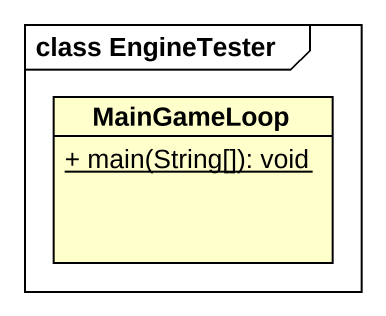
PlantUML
@startuml
mainframe class EngineTester
hide circle
hide empty members
skinparam classAttributeIconSize 0
class MainGameLoop {
  {static} + main(String[]): void
}
@enduml
